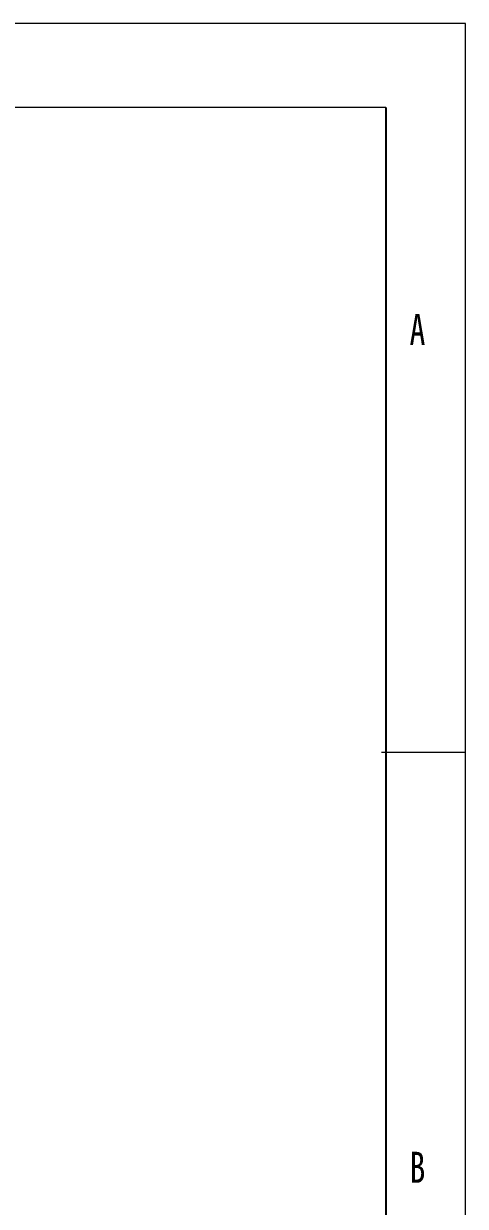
# Paper-space layout '시트2-ENG' of a CAD drawing. Header units: millimetres. Extents: x 5 to 415, y 5 to 292.
# Drawn here: x 388.6 to 415, y 221.4 to 292 of the extents above; entities that cross this region are included whole.
import ezdxf

# ---------------------------------------------------------------- set-up
doc = ezdxf.new("R2010")
doc.units = ezdxf.units.MM
doc.layers.add('NOTES', color=7, linetype='Continuous')
doc.styles.add('SLDTEXTSTYLE3', font='TXT', dxfattribs={"width": 0.75})

psp = doc.layouts.new('시트2-ENG')

# ---------------------------------------------------------------- linework, layer by layer
at = {"color": 7, "linetype": 'Continuous', "lineweight": 18}
for p, q in [((415, 292), (5, 292)), ((415, 5), (415, 292)), ((410.25, 287), (10, 287)), ((415, 248.5), (410, 248.5))]:
    psp.add_line(p, q, dxfattribs=at)
at = {"layer": 'NOTES', "color": 7}
psp.add_line((410.25, 287), (410.25, 10), dxfattribs=at)

# ---------------------------------------------------------------- texts
at = {"color": 7, "linetype": 'Continuous', "lineweight": 0, "char_height": 1.852, "attachment_point": 1, "style": 'SLDTEXTSTYLE3'}
for s, insert in [('A', (411.667, 274.668)), ('B', (411.667, 224.668))]:
    psp.add_mtext(s, dxfattribs=dict(at, insert=insert))

doc.saveas('drawing.dxf')
